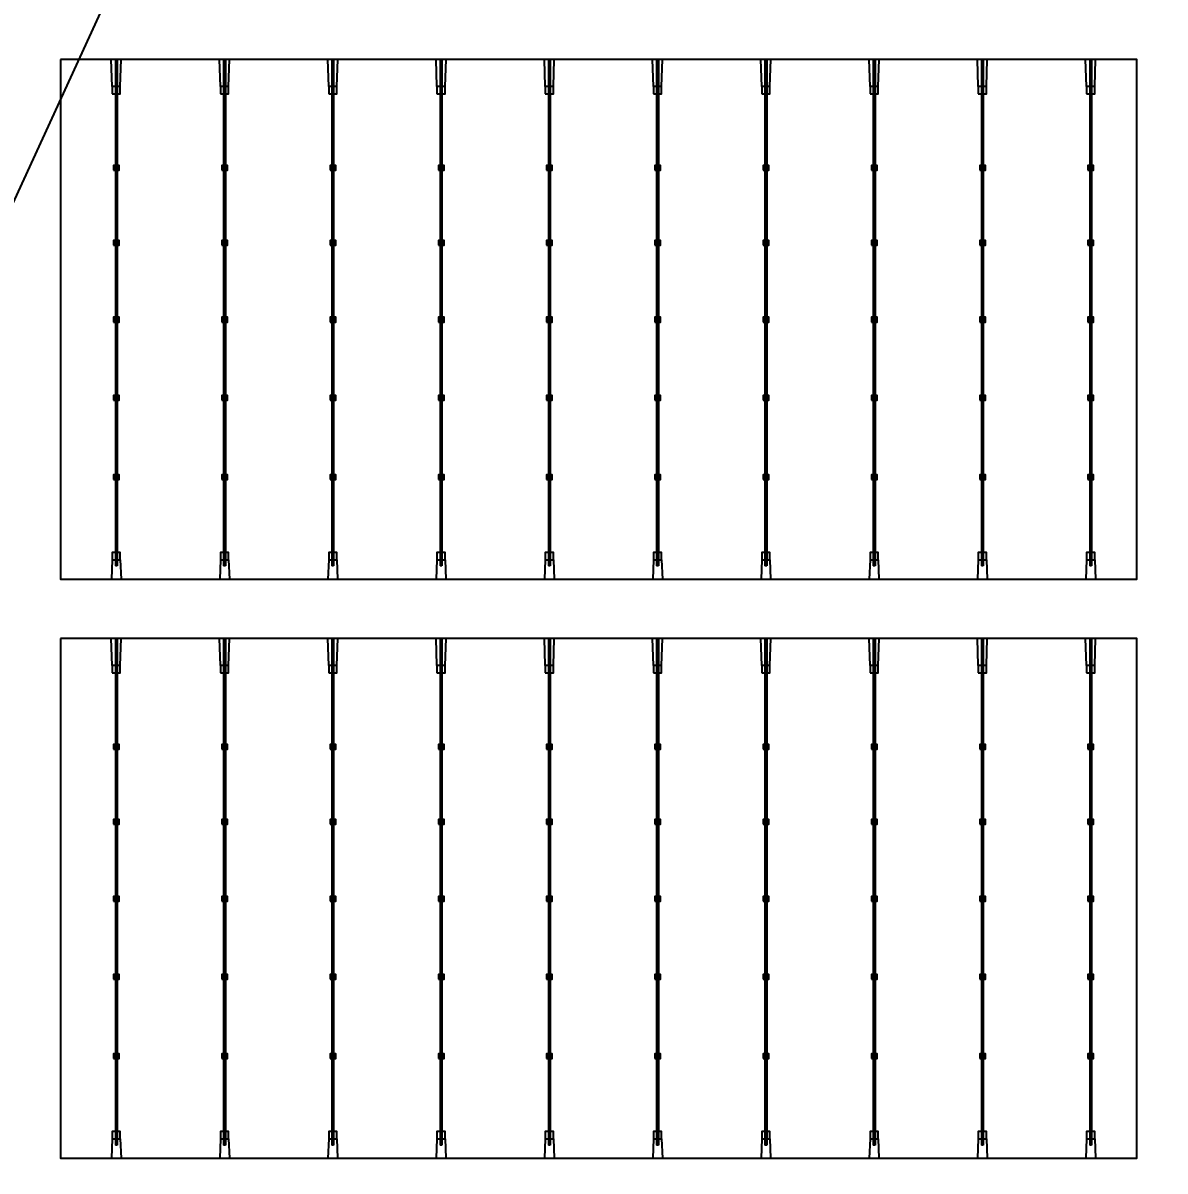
# Model space of a CAD drawing. Header units: millimetres. Extents: x 10297564 to 11610295, y -9287743 to -8409454.
# Drawn here: x 10428762 to 10431307, y -9098211 to -9095653 of the extents above; entities that cross this region are included whole.
import ezdxf

# ---------------------------------------------------------------- set-up
doc = ezdxf.new("R2010")
doc.units = ezdxf.units.MM
doc.header["$LTSCALE"] = 100
doc.layers.add('E1', color=1, linetype='Continuous')
doc.layers.add('Outline', color=5, linetype='Continuous', lineweight=25)
doc.styles.add('HL-S1', font='DotumChe.ttf')
doc.styles.add('MG', font='malgun.ttf')
doc.dimstyles.new('HL-100', dxfattribs={"dimscale": 100, "dimtxt": 3, "dimasz": 4, "dimexe": 2, "dimexo": 2, "dimgap": 1, "dimtad": 1, "dimdec": 0, "dimzin": 0, "dimlunit": 6, "dimtxsty": 'HL-S1', "dimblk": 'DOTSMALL', "dimcen": 4, "dimdle": 2, "dimclrd": 256, "dimclre": 256, "dimclrt": 4, "dimazin": 0, "dimtfac": 1, "dimtdec": 0, "dimtix": 1, "dimtmove": 2, "dimatfit": 3, "dimldrblk": 'DOTSMALL', "dimfxl": 1.5, "dimtolj": 1, "dimtzin": 0, "dimlwd": -1, "dimlwe": -1, "dimarcsym": 0})

# ---------------------------------------------------------------- blocks, each defined once
blk = doc.blocks.new('*D75')
at = {"layer": 'defpoints', "color": 0, "transparency": 16777216}
for p in [(10439230.2, -9073249.8), (10439230.2, -9073249.8), (10423426.7, -9107604.7)]:
    blk.add_point(p, dxfattribs=at)
at = {"layer": 'E1', "color": 1, "transparency": 16777216}
for p, q in [((10439593.6, -9073417), (10439593.6, -9073417)), ((10423593.8, -9107241.3), (10439063, -9073613.2)), ((10423790.1, -9107771.8), (10423790.1, -9107771.8))]:
    blk.add_line(p, q, dxfattribs=at)
for points in [[(10439002.4, -9073585.4), (10439123.6, -9073641.1), (10439230.2, -9073249.8)], [(10423533.3, -9107213.4), (10423654.4, -9107269.1), (10423426.7, -9107604.7)]]:
    blk.add_solid(points, dxfattribs=at)
at = {"layer": 'E1', "color": 7, "transparency": 16777216, "insert": (10430911.1, -9090235.3), "char_height": 500, "attachment_point": 5, "rotation": 65.2972, "style": 'MG'}
blk.add_mtext('\\A1;2711.1', dxfattribs=at)
blk = doc.blocks.new('_DotSmall')
at = {"color": 0, "linetype": 'ByBlock', "const_width": 0.5}
blk.add_lwpolyline([(-0.0625, 0, 1), (0.0625, 0, 1)], format="xyb", close=True, dxfattribs=at)

msp = doc.modelspace()

# ---------------------------------------------------------------- hatches: boundary and pattern name
at = {"true_color": 0x939598}
h = msp.add_hatch(color=252, dxfattribs=at)
h.dxf.hatch_style = 1
h.paths.add_polyline_path([(10428971.8, -9095734.6), (10428967.8, -9095734.6), (10428967.8, -9096863), (10428971.8, -9096863)])
h = msp.add_hatch(color=252, dxfattribs=at)
h.dxf.hatch_style = 1
h.paths.add_polyline_path([(10429213.1, -9095734.6), (10429209.1, -9095734.6), (10429209.1, -9096863), (10429213.1, -9096863)])
h = msp.add_hatch(color=252, dxfattribs=at)
h.dxf.hatch_style = 1
h.paths.add_polyline_path([(10429454.4, -9095734.6), (10429450.4, -9095734.6), (10429450.4, -9096863), (10429454.4, -9096863)])
h = msp.add_hatch(color=252, dxfattribs=at)
h.dxf.hatch_style = 1
h.paths.add_polyline_path([(10429695.7, -9095734.6), (10429691.7, -9095734.6), (10429691.7, -9096863), (10429695.7, -9096863)])
h = msp.add_hatch(color=252, dxfattribs=at)
h.dxf.hatch_style = 1
h.paths.add_polyline_path([(10429937.1, -9095734.6), (10429933, -9095734.6), (10429933, -9096863), (10429937.1, -9096863)])
h = msp.add_hatch(color=252, dxfattribs=at)
h.dxf.hatch_style = 1
h.paths.add_polyline_path([(10430178.4, -9095734.6), (10430174.3, -9095734.6), (10430174.3, -9096863), (10430178.4, -9096863)])
h = msp.add_hatch(color=252, dxfattribs=at)
h.dxf.hatch_style = 1
h.paths.add_polyline_path([(10430419.7, -9095734.6), (10430415.6, -9095734.6), (10430415.6, -9096863), (10430419.7, -9096863)])
h = msp.add_hatch(color=252, dxfattribs=at)
h.dxf.hatch_style = 1
h.paths.add_polyline_path([(10430661, -9095734.6), (10430656.9, -9095734.6), (10430656.9, -9096863), (10430661, -9096863)])
h = msp.add_hatch(color=252, dxfattribs=at)
h.dxf.hatch_style = 1
h.paths.add_polyline_path([(10430902.3, -9095734.6), (10430898.2, -9095734.6), (10430898.2, -9096863), (10430902.3, -9096863)])
h = msp.add_hatch(color=252, dxfattribs=at)
h.dxf.hatch_style = 1
h.paths.add_polyline_path([(10431143.6, -9095734.6), (10431139.5, -9095734.6), (10431139.5, -9096863), (10431143.6, -9096863)])
h = msp.add_hatch(color=252, dxfattribs=at)
h.dxf.hatch_style = 1
h.paths.add_polyline_path([(10428971.8, -9097024.8), (10428967.8, -9097024.8), (10428967.8, -9098153.3), (10428971.8, -9098153.3)])
h = msp.add_hatch(color=252, dxfattribs=at)
h.dxf.hatch_style = 1
h.paths.add_polyline_path([(10429213.1, -9097024.8), (10429209.1, -9097024.8), (10429209.1, -9098153.3), (10429213.1, -9098153.3)])
h = msp.add_hatch(color=252, dxfattribs=at)
h.dxf.hatch_style = 1
h.paths.add_polyline_path([(10429454.4, -9097024.8), (10429450.4, -9097024.8), (10429450.4, -9098153.3), (10429454.4, -9098153.3)])
h = msp.add_hatch(color=252, dxfattribs=at)
h.dxf.hatch_style = 1
h.paths.add_polyline_path([(10429695.7, -9097024.8), (10429691.7, -9097024.8), (10429691.7, -9098153.3), (10429695.7, -9098153.3)])
h = msp.add_hatch(color=252, dxfattribs=at)
h.dxf.hatch_style = 1
h.paths.add_polyline_path([(10429937.1, -9097024.8), (10429933, -9097024.8), (10429933, -9098153.3), (10429937.1, -9098153.3)])
h = msp.add_hatch(color=252, dxfattribs=at)
h.dxf.hatch_style = 1
h.paths.add_polyline_path([(10430178.4, -9097024.8), (10430174.3, -9097024.8), (10430174.3, -9098153.3), (10430178.4, -9098153.3)])
h = msp.add_hatch(color=252, dxfattribs=at)
h.dxf.hatch_style = 1
h.paths.add_polyline_path([(10430419.7, -9097024.8), (10430415.6, -9097024.8), (10430415.6, -9098153.3), (10430419.7, -9098153.3)])
h = msp.add_hatch(color=252, dxfattribs=at)
h.dxf.hatch_style = 1
h.paths.add_polyline_path([(10430661, -9097024.8), (10430656.9, -9097024.8), (10430656.9, -9098153.3), (10430661, -9098153.3)])
h = msp.add_hatch(color=252, dxfattribs=at)
h.dxf.hatch_style = 1
h.paths.add_polyline_path([(10430902.3, -9097024.8), (10430898.2, -9097024.8), (10430898.2, -9098153.3), (10430902.3, -9098153.3)])
h = msp.add_hatch(color=252, dxfattribs=at)
h.dxf.hatch_style = 1
h.paths.add_polyline_path([(10431143.6, -9097024.8), (10431139.5, -9097024.8), (10431139.5, -9098153.3), (10431143.6, -9098153.3)])

# ---------------------------------------------------------------- linework, layer by layer
for p, q in [((10428960.7, -9095794.9), (10428958.8, -9095734.6)), ((10428967.8, -9095734.6), (10428967.8, -9096863)), ((10428971.8, -9095734.6), (10428971.8, -9096863)), ((10428978.9, -9095794.9), (10428980.8, -9095734.6)), ((10429202, -9095794.9), (10429200.1, -9095734.6)), ((10429209.1, -9095734.6), (10429209.1, -9096863)), ((10429213.1, -9095734.6), (10429213.1, -9096863)), ((10429220.2, -9095794.9), (10429222.1, -9095734.6)), ((10429443.4, -9095794.9), (10429441.4, -9095734.6)), ((10429450.4, -9095734.6), (10429450.4, -9096863)), ((10429454.4, -9095734.6), (10429454.4, -9096863)), ((10429461.5, -9095794.9), (10429463.5, -9095734.6)), ((10429684.7, -9095794.9), (10429682.7, -9095734.6)), ((10429691.7, -9095734.6), (10429691.7, -9096863)), ((10429695.7, -9095734.6), (10429695.7, -9096863)), ((10429702.8, -9095794.9), (10429704.8, -9095734.6)), ((10429926, -9095794.9), (10429924, -9095734.6)), ((10429933, -9095734.6), (10429933, -9096863)), ((10429937.1, -9095734.6), (10429937.1, -9096863)), ((10429944.1, -9095794.9), (10429946.1, -9095734.6)), ((10430167.3, -9095794.9), (10430165.3, -9095734.6)), ((10430174.3, -9095734.6), (10430174.3, -9096863)), ((10430178.4, -9095734.6), (10430178.4, -9096863)), ((10430185.4, -9095794.9), (10430187.4, -9095734.6)), ((10430408.6, -9095794.9), (10430406.6, -9095734.6)), ((10430415.6, -9095734.6), (10430415.6, -9096863)), ((10430419.7, -9095734.6), (10430419.7, -9096863)), ((10430426.7, -9095794.9), (10430428.7, -9095734.6)), ((10430649.9, -9095794.9), (10430647.9, -9095734.6)), ((10430656.9, -9095734.6), (10430656.9, -9096863)), ((10430661, -9095734.6), (10430661, -9096863)), ((10430668, -9095794.9), (10430670, -9095734.6)), ((10430891.2, -9095794.9), (10430889.2, -9095734.6)), ((10430898.2, -9095734.6), (10430898.2, -9096863)), ((10430902.3, -9095734.6), (10430902.3, -9096863)), ((10430909.3, -9095794.9), (10430911.3, -9095734.6)), ((10431132.5, -9095794.9), (10431130.5, -9095734.6)), ((10431139.5, -9095734.6), (10431139.5, -9096863)), ((10431143.6, -9095734.6), (10431143.6, -9096863)), ((10431150.6, -9095794.9), (10431152.6, -9095734.6)), ((10428969.4, -9095795.6), (10428969.4, -9096137.9)), ((10428970.2, -9095795.6), (10428970.2, -9096137.9)), ((10429210.7, -9095795.6), (10429210.7, -9096137.9)), ((10429211.5, -9095795.6), (10429211.5, -9096137.9)), ((10429452, -9095795.6), (10429452, -9096309.1)), ((10429452.8, -9095795.6), (10429452.8, -9096309.1)), ((10429693.3, -9095795.6), (10429693.3, -9096309.1)), ((10429694.1, -9095795.6), (10429694.1, -9096309.1)), ((10429934.6, -9095795.6), (10429934.6, -9096309.1)), ((10429935.5, -9095795.6), (10429935.5, -9096309.1)), ((10430175.9, -9095795.6), (10430175.9, -9096309.1)), ((10430176.8, -9095795.6), (10430176.8, -9096309.1)), ((10430417.2, -9095795.6), (10430417.2, -9096309.1)), ((10430418.1, -9095795.6), (10430418.1, -9096309.1)), ((10430658.5, -9095795.6), (10430658.5, -9096309.1)), ((10430659.4, -9095795.6), (10430659.4, -9096309.1)), ((10430899.8, -9095795.6), (10430899.8, -9096309.1)), ((10430900.7, -9095795.6), (10430900.7, -9096309.1)), ((10431141.1, -9095795.6), (10431141.1, -9096309.1)), ((10431142, -9095795.6), (10431142, -9096309.1)), ((10428969.4, -9096148.3), (10428969.4, -9096309.1)), ((10428970.2, -9096148.3), (10428970.2, -9096309.1)), ((10429210.7, -9096148.3), (10429210.7, -9096309.1)), ((10429211.5, -9096148.3), (10429211.5, -9096309.1)), ((10428969.4, -9096319.6), (10428969.4, -9096483.2)), ((10428970.2, -9096319.6), (10428970.2, -9096483.2)), ((10429210.7, -9096319.6), (10429210.7, -9096660.1)), ((10429211.5, -9096319.6), (10429211.5, -9096660.1)), ((10429452, -9096319.6), (10429452, -9096660.1)), ((10429452.8, -9096319.6), (10429452.8, -9096660.1)), ((10429693.3, -9096319.6), (10429693.3, -9096660.1)), ((10429694.1, -9096319.6), (10429694.1, -9096660.1)), ((10429934.6, -9096319.6), (10429934.6, -9096660.1)), ((10429935.5, -9096319.6), (10429935.5, -9096660.1)), ((10430175.9, -9096319.6), (10430175.9, -9096660.1)), ((10430176.8, -9096319.6), (10430176.8, -9096660.1)), ((10430417.2, -9096319.6), (10430417.2, -9096660.1)), ((10430418.1, -9096319.6), (10430418.1, -9096660.1)), ((10430658.5, -9096319.6), (10430658.5, -9096660.1)), ((10430659.4, -9096319.6), (10430659.4, -9096660.1)), ((10430899.8, -9096319.6), (10430899.8, -9096660.1)), ((10430900.7, -9096319.6), (10430900.7, -9096660.1)), ((10431141.1, -9096319.6), (10431141.1, -9096660.1)), ((10431142, -9096319.6), (10431142, -9096660.1)), ((10428969.4, -9096493.7), (10428969.4, -9096660.1)), ((10428970.2, -9096493.7), (10428970.2, -9096660.1)), ((10428969.4, -9096670.5), (10428969.4, -9096833)), ((10428970.2, -9096670.5), (10428970.2, -9096833)), ((10429210.7, -9096670.5), (10429210.7, -9096833)), ((10429211.5, -9096670.5), (10429211.5, -9096833)), ((10429452, -9096670.5), (10429452, -9096833)), ((10429452.8, -9096670.5), (10429452.8, -9096833)), ((10429693.3, -9096670.5), (10429693.3, -9096833)), ((10429694.1, -9096670.5), (10429694.1, -9096833)), ((10429934.6, -9096670.5), (10429934.6, -9096833)), ((10429935.5, -9096670.5), (10429935.5, -9096833)), ((10430175.9, -9096670.5), (10430175.9, -9096833)), ((10430176.8, -9096670.5), (10430176.8, -9096833)), ((10430417.2, -9096670.5), (10430417.2, -9096833)), ((10430418.1, -9096670.5), (10430418.1, -9096833)), ((10430658.5, -9096670.5), (10430658.5, -9096833)), ((10430659.4, -9096670.5), (10430659.4, -9096833)), ((10430899.8, -9096670.5), (10430899.8, -9096833)), ((10430900.7, -9096670.5), (10430900.7, -9096833)), ((10431141.1, -9096670.5), (10431141.1, -9096833)), ((10431142, -9096670.5), (10431142, -9096833)), ((10428960.7, -9096849.1), (10428959.1, -9096892.3)), ((10428971.8, -9096863), (10428967.8, -9096863)), ((10428978.9, -9096849.1), (10428980.6, -9096892.3)), ((10429202, -9096849.1), (10429200.4, -9096892.3)), ((10429213.1, -9096863), (10429209.1, -9096863)), ((10429220.2, -9096849.1), (10429221.9, -9096892.3)), ((10429443.4, -9096849.1), (10429441.7, -9096892.3)), ((10429454.4, -9096863), (10429450.4, -9096863)), ((10429461.5, -9096849.1), (10429463.2, -9096892.3)), ((10429684.7, -9096849.1), (10429683, -9096892.3)), ((10429695.7, -9096863), (10429691.7, -9096863)), ((10429702.8, -9096849.1), (10429704.5, -9096892.3)), ((10429926, -9096849.1), (10429924.3, -9096892.3)), ((10429937.1, -9096863), (10429933, -9096863)), ((10429944.1, -9096849.1), (10429945.8, -9096892.3)), ((10430167.3, -9096849.1), (10430165.6, -9096892.3)), ((10430178.4, -9096863), (10430174.3, -9096863)), ((10430185.4, -9096849.1), (10430187.1, -9096892.3)), ((10430408.6, -9096849.1), (10430406.9, -9096892.3)), ((10430419.7, -9096863), (10430415.6, -9096863)), ((10430426.7, -9096849.1), (10430428.4, -9096892.3)), ((10430649.9, -9096849.1), (10430648.2, -9096892.3)), ((10430661, -9096863), (10430656.9, -9096863)), ((10430668, -9096849.1), (10430669.7, -9096892.3)), ((10430891.2, -9096849.1), (10430889.5, -9096892.3)), ((10430902.3, -9096863), (10430898.2, -9096863)), ((10430909.3, -9096849.1), (10430911, -9096892.3)), ((10431132.5, -9096849.1), (10431130.8, -9096892.3)), ((10431143.6, -9096863), (10431139.5, -9096863)), ((10431150.6, -9096849.1), (10431152.3, -9096892.3)), ((10428960.7, -9097085.1), (10428958.8, -9097024.8)), ((10428967.8, -9097024.8), (10428967.8, -9098153.3)), ((10428971.8, -9097024.8), (10428971.8, -9098153.3)), ((10428978.9, -9097085.1), (10428980.8, -9097024.8)), ((10429202, -9097085.1), (10429200.1, -9097024.8)), ((10429209.1, -9097024.8), (10429209.1, -9098153.3)), ((10429213.1, -9097024.8), (10429213.1, -9098153.3)), ((10429220.2, -9097085.1), (10429222.1, -9097024.8)), ((10429443.4, -9097085.1), (10429441.4, -9097024.8)), ((10429450.4, -9097024.8), (10429450.4, -9098153.3)), ((10429454.4, -9097024.8), (10429454.4, -9098153.3)), ((10429461.5, -9097085.1), (10429463.5, -9097024.8)), ((10429684.7, -9097085.1), (10429682.7, -9097024.8)), ((10429691.7, -9097024.8), (10429691.7, -9098153.3)), ((10429695.7, -9097024.8), (10429695.7, -9098153.3)), ((10429702.8, -9097085.1), (10429704.8, -9097024.8)), ((10429926, -9097085.1), (10429924, -9097024.8)), ((10429933, -9097024.8), (10429933, -9098153.3)), ((10429937.1, -9097024.8), (10429937.1, -9098153.3)), ((10429944.1, -9097085.1), (10429946.1, -9097024.8)), ((10430167.3, -9097085.1), (10430165.3, -9097024.8)), ((10430174.3, -9097024.8), (10430174.3, -9098153.3)), ((10430178.4, -9097024.8), (10430178.4, -9098153.3)), ((10430185.4, -9097085.1), (10430187.4, -9097024.8)), ((10430408.6, -9097085.1), (10430406.6, -9097024.8)), ((10430415.6, -9097024.8), (10430415.6, -9098153.3)), ((10430419.7, -9097024.8), (10430419.7, -9098153.3)), ((10430426.7, -9097085.1), (10430428.7, -9097024.8)), ((10430649.9, -9097085.1), (10430647.9, -9097024.8)), ((10430656.9, -9097024.8), (10430656.9, -9098153.3)), ((10430661, -9097024.8), (10430661, -9098153.3)), ((10430668, -9097085.1), (10430670, -9097024.8)), ((10430891.2, -9097085.1), (10430889.2, -9097024.8)), ((10430898.2, -9097024.8), (10430898.2, -9098153.3)), ((10430902.3, -9097024.8), (10430902.3, -9098153.3)), ((10430909.3, -9097085.1), (10430911.3, -9097024.8)), ((10431132.5, -9097085.1), (10431130.5, -9097024.8)), ((10431139.5, -9097024.8), (10431139.5, -9098153.3)), ((10431143.6, -9097024.8), (10431143.6, -9098153.3)), ((10431150.6, -9097085.1), (10431152.6, -9097024.8)), ((10428969.4, -9097085.8), (10428969.4, -9097428.1)), ((10428970.2, -9097085.8), (10428970.2, -9097428.1)), ((10429210.7, -9097085.8), (10429210.7, -9097428.1)), ((10429211.5, -9097085.8), (10429211.5, -9097428.1)), ((10429452, -9097085.8), (10429452, -9097599.4)), ((10429452.8, -9097085.8), (10429452.8, -9097599.4)), ((10429693.3, -9097085.8), (10429693.3, -9097599.4)), ((10429694.1, -9097085.8), (10429694.1, -9097599.4)), ((10429934.6, -9097085.8), (10429934.6, -9097599.4)), ((10429935.5, -9097085.8), (10429935.5, -9097599.4)), ((10430175.9, -9097085.8), (10430175.9, -9097599.4)), ((10430176.8, -9097085.8), (10430176.8, -9097599.4)), ((10430417.2, -9097085.8), (10430417.2, -9097599.4)), ((10430418.1, -9097085.8), (10430418.1, -9097599.4)), ((10430658.5, -9097085.8), (10430658.5, -9097599.4)), ((10430659.4, -9097085.8), (10430659.4, -9097599.4)), ((10430899.8, -9097085.8), (10430899.8, -9097599.4)), ((10430900.7, -9097085.8), (10430900.7, -9097599.4)), ((10431141.1, -9097085.8), (10431141.1, -9097599.4)), ((10431142, -9097085.8), (10431142, -9097599.4)), ((10428969.4, -9097438.5), (10428969.4, -9097599.4)), ((10428970.2, -9097438.5), (10428970.2, -9097599.4)), ((10429210.7, -9097438.5), (10429210.7, -9097599.4)), ((10429211.5, -9097438.5), (10429211.5, -9097599.4)), ((10428969.4, -9097609.8), (10428969.4, -9097773.4)), ((10428970.2, -9097609.8), (10428970.2, -9097773.4)), ((10429210.7, -9097609.8), (10429210.7, -9097950.3)), ((10429211.5, -9097609.8), (10429211.5, -9097950.3)), ((10429452, -9097609.8), (10429452, -9097950.3)), ((10429452.8, -9097609.8), (10429452.8, -9097950.3)), ((10429693.3, -9097609.8), (10429693.3, -9097950.3)), ((10429694.1, -9097609.8), (10429694.1, -9097950.3)), ((10429934.6, -9097609.8), (10429934.6, -9097950.3)), ((10429935.5, -9097609.8), (10429935.5, -9097950.3)), ((10430175.9, -9097609.8), (10430175.9, -9097950.3)), ((10430176.8, -9097609.8), (10430176.8, -9097950.3)), ((10430417.2, -9097609.8), (10430417.2, -9097950.3)), ((10430418.1, -9097609.8), (10430418.1, -9097950.3)), ((10430658.5, -9097609.8), (10430658.5, -9097950.3)), ((10430659.4, -9097609.8), (10430659.4, -9097950.3)), ((10430899.8, -9097609.8), (10430899.8, -9097950.3)), ((10430900.7, -9097609.8), (10430900.7, -9097950.3)), ((10431141.1, -9097609.8), (10431141.1, -9097950.3)), ((10431142, -9097609.8), (10431142, -9097950.3)), ((10428969.4, -9097783.9), (10428969.4, -9097950.3)), ((10428970.2, -9097783.9), (10428970.2, -9097950.3)), ((10428969.4, -9097960.8), (10428969.4, -9098123.3)), ((10428970.2, -9097960.8), (10428970.2, -9098123.3)), ((10429210.7, -9097960.8), (10429210.7, -9098123.3)), ((10429211.5, -9097960.8), (10429211.5, -9098123.3)), ((10429452, -9097960.8), (10429452, -9098123.3)), ((10429452.8, -9097960.8), (10429452.8, -9098123.3)), ((10429693.3, -9097960.8), (10429693.3, -9098123.3)), ((10429694.1, -9097960.8), (10429694.1, -9098123.3)), ((10429934.6, -9097960.8), (10429934.6, -9098123.3)), ((10429935.5, -9097960.8), (10429935.5, -9098123.3)), ((10430175.9, -9097960.8), (10430175.9, -9098123.3)), ((10430176.8, -9097960.8), (10430176.8, -9098123.3)), ((10430417.2, -9097960.8), (10430417.2, -9098123.3)), ((10430418.1, -9097960.8), (10430418.1, -9098123.3)), ((10430658.5, -9097960.8), (10430658.5, -9098123.3)), ((10430659.4, -9097960.8), (10430659.4, -9098123.3)), ((10430899.8, -9097960.8), (10430899.8, -9098123.3)), ((10430900.7, -9097960.8), (10430900.7, -9098123.3)), ((10431141.1, -9097960.8), (10431141.1, -9098123.3)), ((10431142, -9097960.8), (10431142, -9098123.3)), ((10428960.7, -9098139.3), (10428959.1, -9098182.5)), ((10428978.9, -9098139.3), (10428980.6, -9098182.5)), ((10429202, -9098139.3), (10429200.4, -9098182.5)), ((10429220.2, -9098139.3), (10429221.9, -9098182.5)), ((10429443.4, -9098139.3), (10429441.7, -9098182.5)), ((10429461.5, -9098139.3), (10429463.2, -9098182.5)), ((10429684.7, -9098139.3), (10429683, -9098182.5)), ((10429702.8, -9098139.3), (10429704.5, -9098182.5)), ((10429926, -9098139.3), (10429924.3, -9098182.5)), ((10429944.1, -9098139.3), (10429945.8, -9098182.5)), ((10430167.3, -9098139.3), (10430165.6, -9098182.5)), ((10430185.4, -9098139.3), (10430187.1, -9098182.5)), ((10430408.6, -9098139.3), (10430406.9, -9098182.5)), ((10430426.7, -9098139.3), (10430428.4, -9098182.5)), ((10430649.9, -9098139.3), (10430648.2, -9098182.5)), ((10430668, -9098139.3), (10430669.7, -9098182.5)), ((10430891.2, -9098139.3), (10430889.5, -9098182.5)), ((10430909.3, -9098139.3), (10430911, -9098182.5)), ((10431132.5, -9098139.3), (10431130.8, -9098182.5)), ((10431150.6, -9098139.3), (10431152.3, -9098182.5)), ((10428971.8, -9098153.3), (10428967.8, -9098153.3)), ((10429213.1, -9098153.3), (10429209.1, -9098153.3)), ((10429454.4, -9098153.3), (10429450.4, -9098153.3)), ((10429695.7, -9098153.3), (10429691.7, -9098153.3)), ((10429937.1, -9098153.3), (10429933, -9098153.3)), ((10430178.4, -9098153.3), (10430174.3, -9098153.3)), ((10430419.7, -9098153.3), (10430415.6, -9098153.3)), ((10430661, -9098153.3), (10430656.9, -9098153.3)), ((10430902.3, -9098153.3), (10430898.2, -9098153.3)), ((10431143.6, -9098153.3), (10431139.5, -9098153.3))]:
    msp.add_line(p, q)
at = {"color": 4}
for points in [[(10428960.7, -9095810.9), (10428978.9, -9095810.9), (10428978.9, -9095794.9), (10428960.7, -9095794.9)], [(10429202, -9095810.9), (10429220.2, -9095810.9), (10429220.2, -9095794.9), (10429202, -9095794.9)], [(10429443.4, -9095810.9), (10429461.5, -9095810.9), (10429461.5, -9095794.9), (10429443.4, -9095794.9)], [(10429684.7, -9095810.9), (10429702.8, -9095810.9), (10429702.8, -9095794.9), (10429684.7, -9095794.9)], [(10429926, -9095810.9), (10429944.1, -9095810.9), (10429944.1, -9095794.9), (10429926, -9095794.9)], [(10430167.3, -9095810.9), (10430185.4, -9095810.9), (10430185.4, -9095794.9), (10430167.3, -9095794.9)], [(10430408.6, -9095810.9), (10430426.7, -9095810.9), (10430426.7, -9095794.9), (10430408.6, -9095794.9)], [(10430649.9, -9095810.9), (10430668, -9095810.9), (10430668, -9095794.9), (10430649.9, -9095794.9)], [(10430891.2, -9095810.9), (10430909.3, -9095810.9), (10430909.3, -9095794.9), (10430891.2, -9095794.9)], [(10431132.5, -9095810.9), (10431150.6, -9095810.9), (10431150.6, -9095794.9), (10431132.5, -9095794.9)], [(10428963.9, -9095981.2), (10428976.4, -9095981.2), (10428976.4, -9095970.8), (10428963.9, -9095970.8)], [(10429205.2, -9095981.2), (10429217.7, -9095981.2), (10429217.7, -9095970.8), (10429205.2, -9095970.8)], [(10429446.5, -9095981.2), (10429459, -9095981.2), (10429459, -9095970.8), (10429446.5, -9095970.8)], [(10429687.8, -9095981.2), (10429700.4, -9095981.2), (10429700.4, -9095970.8), (10429687.8, -9095970.8)], [(10429929.1, -9095981.2), (10429941.7, -9095981.2), (10429941.7, -9095970.8), (10429929.1, -9095970.8)], [(10430170.4, -9095981.2), (10430183, -9095981.2), (10430183, -9095970.8), (10430170.4, -9095970.8)], [(10430411.7, -9095981.2), (10430424.3, -9095981.2), (10430424.3, -9095970.8), (10430411.7, -9095970.8)], [(10430653, -9095981.2), (10430665.6, -9095981.2), (10430665.6, -9095970.8), (10430653, -9095970.8)], [(10430894.3, -9095981.2), (10430906.9, -9095981.2), (10430906.9, -9095970.8), (10430894.3, -9095970.8)], [(10431135.6, -9095981.2), (10431148.2, -9095981.2), (10431148.2, -9095970.8), (10431135.6, -9095970.8)], [(10428963.9, -9096148.3), (10428976.4, -9096148.3), (10428976.4, -9096137.9), (10428963.9, -9096137.9)], [(10429205.2, -9096148.3), (10429217.7, -9096148.3), (10429217.7, -9096137.9), (10429205.2, -9096137.9)], [(10429446.5, -9096148.3), (10429459, -9096148.3), (10429459, -9096137.9), (10429446.5, -9096137.9)], [(10429687.8, -9096148.3), (10429700.4, -9096148.3), (10429700.4, -9096137.9), (10429687.8, -9096137.9)], [(10429929.1, -9096148.3), (10429941.7, -9096148.3), (10429941.7, -9096137.9), (10429929.1, -9096137.9)], [(10430170.4, -9096148.3), (10430183, -9096148.3), (10430183, -9096137.9), (10430170.4, -9096137.9)], [(10430411.7, -9096148.3), (10430424.3, -9096148.3), (10430424.3, -9096137.9), (10430411.7, -9096137.9)], [(10430653, -9096148.3), (10430665.6, -9096148.3), (10430665.6, -9096137.9), (10430653, -9096137.9)], [(10430894.3, -9096148.3), (10430906.9, -9096148.3), (10430906.9, -9096137.9), (10430894.3, -9096137.9)], [(10431135.6, -9096148.3), (10431148.2, -9096148.3), (10431148.2, -9096137.9), (10431135.6, -9096137.9)], [(10428963.9, -9096319.6), (10428976.4, -9096319.6), (10428976.4, -9096309.1), (10428963.9, -9096309.1)], [(10429205.2, -9096319.6), (10429217.7, -9096319.6), (10429217.7, -9096309.1), (10429205.2, -9096309.1)], [(10429446.5, -9096319.6), (10429459, -9096319.6), (10429459, -9096309.1), (10429446.5, -9096309.1)], [(10429687.8, -9096319.6), (10429700.4, -9096319.6), (10429700.4, -9096309.1), (10429687.8, -9096309.1)], [(10429929.1, -9096319.6), (10429941.7, -9096319.6), (10429941.7, -9096309.1), (10429929.1, -9096309.1)], [(10430170.4, -9096319.6), (10430183, -9096319.6), (10430183, -9096309.1), (10430170.4, -9096309.1)], [(10430411.7, -9096319.6), (10430424.3, -9096319.6), (10430424.3, -9096309.1), (10430411.7, -9096309.1)], [(10430653, -9096319.6), (10430665.6, -9096319.6), (10430665.6, -9096309.1), (10430653, -9096309.1)], [(10430894.3, -9096319.6), (10430906.9, -9096319.6), (10430906.9, -9096309.1), (10430894.3, -9096309.1)], [(10431135.6, -9096319.6), (10431148.2, -9096319.6), (10431148.2, -9096309.1), (10431135.6, -9096309.1)], [(10428963.9, -9096493.7), (10428976.4, -9096493.7), (10428976.4, -9096483.2), (10428963.9, -9096483.2)], [(10429205.2, -9096493.7), (10429217.7, -9096493.7), (10429217.7, -9096483.2), (10429205.2, -9096483.2)], [(10429446.5, -9096493.7), (10429459, -9096493.7), (10429459, -9096483.2), (10429446.5, -9096483.2)], [(10429687.8, -9096493.7), (10429700.4, -9096493.7), (10429700.4, -9096483.2), (10429687.8, -9096483.2)], [(10429929.1, -9096493.7), (10429941.7, -9096493.7), (10429941.7, -9096483.2), (10429929.1, -9096483.2)], [(10430170.4, -9096493.7), (10430183, -9096493.7), (10430183, -9096483.2), (10430170.4, -9096483.2)], [(10430411.7, -9096493.7), (10430424.3, -9096493.7), (10430424.3, -9096483.2), (10430411.7, -9096483.2)], [(10430653, -9096493.7), (10430665.6, -9096493.7), (10430665.6, -9096483.2), (10430653, -9096483.2)], [(10430894.3, -9096493.7), (10430906.9, -9096493.7), (10430906.9, -9096483.2), (10430894.3, -9096483.2)], [(10431135.6, -9096493.7), (10431148.2, -9096493.7), (10431148.2, -9096483.2), (10431135.6, -9096483.2)], [(10428963.9, -9096670.5), (10428976.4, -9096670.5), (10428976.4, -9096660.1), (10428963.9, -9096660.1)], [(10429205.2, -9096670.5), (10429217.7, -9096670.5), (10429217.7, -9096660.1), (10429205.2, -9096660.1)], [(10429446.5, -9096670.5), (10429459, -9096670.5), (10429459, -9096660.1), (10429446.5, -9096660.1)], [(10429687.8, -9096670.5), (10429700.4, -9096670.5), (10429700.4, -9096660.1), (10429687.8, -9096660.1)], [(10429929.1, -9096670.5), (10429941.7, -9096670.5), (10429941.7, -9096660.1), (10429929.1, -9096660.1)], [(10430170.4, -9096670.5), (10430183, -9096670.5), (10430183, -9096660.1), (10430170.4, -9096660.1)], [(10430411.7, -9096670.5), (10430424.3, -9096670.5), (10430424.3, -9096660.1), (10430411.7, -9096660.1)], [(10430653, -9096670.5), (10430665.6, -9096670.5), (10430665.6, -9096660.1), (10430653, -9096660.1)], [(10430894.3, -9096670.5), (10430906.9, -9096670.5), (10430906.9, -9096660.1), (10430894.3, -9096660.1)], [(10431135.6, -9096670.5), (10431148.2, -9096670.5), (10431148.2, -9096660.1), (10431135.6, -9096660.1)], [(10428960.7, -9096849.1), (10428978.9, -9096849.1), (10428978.9, -9096833), (10428960.7, -9096833)], [(10429202, -9096849.1), (10429220.2, -9096849.1), (10429220.2, -9096833), (10429202, -9096833)], [(10429443.4, -9096849.1), (10429461.5, -9096849.1), (10429461.5, -9096833), (10429443.4, -9096833)], [(10429684.7, -9096849.1), (10429702.8, -9096849.1), (10429702.8, -9096833), (10429684.7, -9096833)], [(10429926, -9096849.1), (10429944.1, -9096849.1), (10429944.1, -9096833), (10429926, -9096833)], [(10430167.3, -9096849.1), (10430185.4, -9096849.1), (10430185.4, -9096833), (10430167.3, -9096833)], [(10430408.6, -9096849.1), (10430426.7, -9096849.1), (10430426.7, -9096833), (10430408.6, -9096833)], [(10430649.9, -9096849.1), (10430668, -9096849.1), (10430668, -9096833), (10430649.9, -9096833)], [(10430891.2, -9096849.1), (10430909.3, -9096849.1), (10430909.3, -9096833), (10430891.2, -9096833)], [(10431132.5, -9096849.1), (10431150.6, -9096849.1), (10431150.6, -9096833), (10431132.5, -9096833)], [(10428960.7, -9097101.1), (10428978.9, -9097101.1), (10428978.9, -9097085.1), (10428960.7, -9097085.1)], [(10429202, -9097101.1), (10429220.2, -9097101.1), (10429220.2, -9097085.1), (10429202, -9097085.1)], [(10429443.4, -9097101.1), (10429461.5, -9097101.1), (10429461.5, -9097085.1), (10429443.4, -9097085.1)], [(10429684.7, -9097101.1), (10429702.8, -9097101.1), (10429702.8, -9097085.1), (10429684.7, -9097085.1)], [(10429926, -9097101.1), (10429944.1, -9097101.1), (10429944.1, -9097085.1), (10429926, -9097085.1)], [(10430167.3, -9097101.1), (10430185.4, -9097101.1), (10430185.4, -9097085.1), (10430167.3, -9097085.1)], [(10430408.6, -9097101.1), (10430426.7, -9097101.1), (10430426.7, -9097085.1), (10430408.6, -9097085.1)], [(10430649.9, -9097101.1), (10430668, -9097101.1), (10430668, -9097085.1), (10430649.9, -9097085.1)], [(10430891.2, -9097101.1), (10430909.3, -9097101.1), (10430909.3, -9097085.1), (10430891.2, -9097085.1)], [(10431132.5, -9097101.1), (10431150.6, -9097101.1), (10431150.6, -9097085.1), (10431132.5, -9097085.1)], [(10428963.9, -9097271.4), (10428976.4, -9097271.4), (10428976.4, -9097261), (10428963.9, -9097261)], [(10429205.2, -9097271.4), (10429217.7, -9097271.4), (10429217.7, -9097261), (10429205.2, -9097261)], [(10429446.5, -9097271.4), (10429459, -9097271.4), (10429459, -9097261), (10429446.5, -9097261)], [(10429687.8, -9097271.4), (10429700.4, -9097271.4), (10429700.4, -9097261), (10429687.8, -9097261)], [(10429929.1, -9097271.4), (10429941.7, -9097271.4), (10429941.7, -9097261), (10429929.1, -9097261)], [(10430170.4, -9097271.4), (10430183, -9097271.4), (10430183, -9097261), (10430170.4, -9097261)], [(10430411.7, -9097271.4), (10430424.3, -9097271.4), (10430424.3, -9097261), (10430411.7, -9097261)], [(10430653, -9097271.4), (10430665.6, -9097271.4), (10430665.6, -9097261), (10430653, -9097261)], [(10430894.3, -9097271.4), (10430906.9, -9097271.4), (10430906.9, -9097261), (10430894.3, -9097261)], [(10431135.6, -9097271.4), (10431148.2, -9097271.4), (10431148.2, -9097261), (10431135.6, -9097261)], [(10428963.9, -9097438.5), (10428976.4, -9097438.5), (10428976.4, -9097428.1), (10428963.9, -9097428.1)], [(10429205.2, -9097438.5), (10429217.7, -9097438.5), (10429217.7, -9097428.1), (10429205.2, -9097428.1)], [(10429446.5, -9097438.5), (10429459, -9097438.5), (10429459, -9097428.1), (10429446.5, -9097428.1)], [(10429687.8, -9097438.5), (10429700.4, -9097438.5), (10429700.4, -9097428.1), (10429687.8, -9097428.1)], [(10429929.1, -9097438.5), (10429941.7, -9097438.5), (10429941.7, -9097428.1), (10429929.1, -9097428.1)], [(10430170.4, -9097438.5), (10430183, -9097438.5), (10430183, -9097428.1), (10430170.4, -9097428.1)], [(10430411.7, -9097438.5), (10430424.3, -9097438.5), (10430424.3, -9097428.1), (10430411.7, -9097428.1)], [(10430653, -9097438.5), (10430665.6, -9097438.5), (10430665.6, -9097428.1), (10430653, -9097428.1)], [(10430894.3, -9097438.5), (10430906.9, -9097438.5), (10430906.9, -9097428.1), (10430894.3, -9097428.1)], [(10431135.6, -9097438.5), (10431148.2, -9097438.5), (10431148.2, -9097428.1), (10431135.6, -9097428.1)], [(10428963.9, -9097609.8), (10428976.4, -9097609.8), (10428976.4, -9097599.4), (10428963.9, -9097599.4)], [(10429205.2, -9097609.8), (10429217.7, -9097609.8), (10429217.7, -9097599.4), (10429205.2, -9097599.4)], [(10429446.5, -9097609.8), (10429459, -9097609.8), (10429459, -9097599.4), (10429446.5, -9097599.4)], [(10429687.8, -9097609.8), (10429700.4, -9097609.8), (10429700.4, -9097599.4), (10429687.8, -9097599.4)], [(10429929.1, -9097609.8), (10429941.7, -9097609.8), (10429941.7, -9097599.4), (10429929.1, -9097599.4)], [(10430170.4, -9097609.8), (10430183, -9097609.8), (10430183, -9097599.4), (10430170.4, -9097599.4)], [(10430411.7, -9097609.8), (10430424.3, -9097609.8), (10430424.3, -9097599.4), (10430411.7, -9097599.4)], [(10430653, -9097609.8), (10430665.6, -9097609.8), (10430665.6, -9097599.4), (10430653, -9097599.4)], [(10430894.3, -9097609.8), (10430906.9, -9097609.8), (10430906.9, -9097599.4), (10430894.3, -9097599.4)], [(10431135.6, -9097609.8), (10431148.2, -9097609.8), (10431148.2, -9097599.4), (10431135.6, -9097599.4)], [(10428963.9, -9097783.9), (10428976.4, -9097783.9), (10428976.4, -9097773.4), (10428963.9, -9097773.4)], [(10429205.2, -9097783.9), (10429217.7, -9097783.9), (10429217.7, -9097773.4), (10429205.2, -9097773.4)], [(10429446.5, -9097783.9), (10429459, -9097783.9), (10429459, -9097773.4), (10429446.5, -9097773.4)], [(10429687.8, -9097783.9), (10429700.4, -9097783.9), (10429700.4, -9097773.4), (10429687.8, -9097773.4)], [(10429929.1, -9097783.9), (10429941.7, -9097783.9), (10429941.7, -9097773.4), (10429929.1, -9097773.4)], [(10430170.4, -9097783.9), (10430183, -9097783.9), (10430183, -9097773.4), (10430170.4, -9097773.4)], [(10430411.7, -9097783.9), (10430424.3, -9097783.9), (10430424.3, -9097773.4), (10430411.7, -9097773.4)], [(10430653, -9097783.9), (10430665.6, -9097783.9), (10430665.6, -9097773.4), (10430653, -9097773.4)], [(10430894.3, -9097783.9), (10430906.9, -9097783.9), (10430906.9, -9097773.4), (10430894.3, -9097773.4)], [(10431135.6, -9097783.9), (10431148.2, -9097783.9), (10431148.2, -9097773.4), (10431135.6, -9097773.4)], [(10428963.9, -9097960.8), (10428976.4, -9097960.8), (10428976.4, -9097950.3), (10428963.9, -9097950.3)], [(10429205.2, -9097960.8), (10429217.7, -9097960.8), (10429217.7, -9097950.3), (10429205.2, -9097950.3)], [(10429446.5, -9097960.8), (10429459, -9097960.8), (10429459, -9097950.3), (10429446.5, -9097950.3)], [(10429687.8, -9097960.8), (10429700.4, -9097960.8), (10429700.4, -9097950.3), (10429687.8, -9097950.3)], [(10429929.1, -9097960.8), (10429941.7, -9097960.8), (10429941.7, -9097950.3), (10429929.1, -9097950.3)], [(10430170.4, -9097960.8), (10430183, -9097960.8), (10430183, -9097950.3), (10430170.4, -9097950.3)], [(10430411.7, -9097960.8), (10430424.3, -9097960.8), (10430424.3, -9097950.3), (10430411.7, -9097950.3)], [(10430653, -9097960.8), (10430665.6, -9097960.8), (10430665.6, -9097950.3), (10430653, -9097950.3)], [(10430894.3, -9097960.8), (10430906.9, -9097960.8), (10430906.9, -9097950.3), (10430894.3, -9097950.3)], [(10431135.6, -9097960.8), (10431148.2, -9097960.8), (10431148.2, -9097950.3), (10431135.6, -9097950.3)], [(10428960.7, -9098139.3), (10428978.9, -9098139.3), (10428978.9, -9098123.3), (10428960.7, -9098123.3)], [(10429202, -9098139.3), (10429220.2, -9098139.3), (10429220.2, -9098123.3), (10429202, -9098123.3)], [(10429443.4, -9098139.3), (10429461.5, -9098139.3), (10429461.5, -9098123.3), (10429443.4, -9098123.3)], [(10429684.7, -9098139.3), (10429702.8, -9098139.3), (10429702.8, -9098123.3), (10429684.7, -9098123.3)], [(10429926, -9098139.3), (10429944.1, -9098139.3), (10429944.1, -9098123.3), (10429926, -9098123.3)], [(10430167.3, -9098139.3), (10430185.4, -9098139.3), (10430185.4, -9098123.3), (10430167.3, -9098123.3)], [(10430408.6, -9098139.3), (10430426.7, -9098139.3), (10430426.7, -9098123.3), (10430408.6, -9098123.3)], [(10430649.9, -9098139.3), (10430668, -9098139.3), (10430668, -9098123.3), (10430649.9, -9098123.3)], [(10430891.2, -9098139.3), (10430909.3, -9098139.3), (10430909.3, -9098123.3), (10430891.2, -9098123.3)], [(10431132.5, -9098139.3), (10431150.6, -9098139.3), (10431150.6, -9098123.3), (10431132.5, -9098123.3)]]:
    msp.add_lwpolyline(points, close=True, dxfattribs=at)
at = {"layer": 'Outline'}
for points in [[(10428845.6, -9095734.6), (10428845.6, -9096892.3), (10431244.7, -9096892.3), (10431244.7, -9095734.6)], [(10428845.6, -9097024.8), (10428845.6, -9098182.5), (10431244.7, -9098182.5), (10431244.7, -9097024.8)]]:
    msp.add_lwpolyline(points, close=True, dxfattribs=at)

# ---------------------------------------------------------------- dimensions: what is measured, and where the dimension line sits
at = {"layer": 'E1'}
dim = msp.add_aligned_dim(p1=(10423426.7, -9107604.7), p2=(10439230.2, -9073249.8), distance=0, text='2711.1', dimstyle='HL-100', override={"dimscale": 200, "dimtxt": 2.5, "dimasz": 2, "dimtxsty": 'MG', "dimsah": 1, "dimclrd": 1, "dimclre": 1, "dimclrt": 7}, dxfattribs=at)
dim.commit()
dim.dimension.update_dxf_attribs({"geometry": '*D75', "text_midpoint": (10430911.1, -9090235.3)})

doc.saveas('drawing.dxf')
